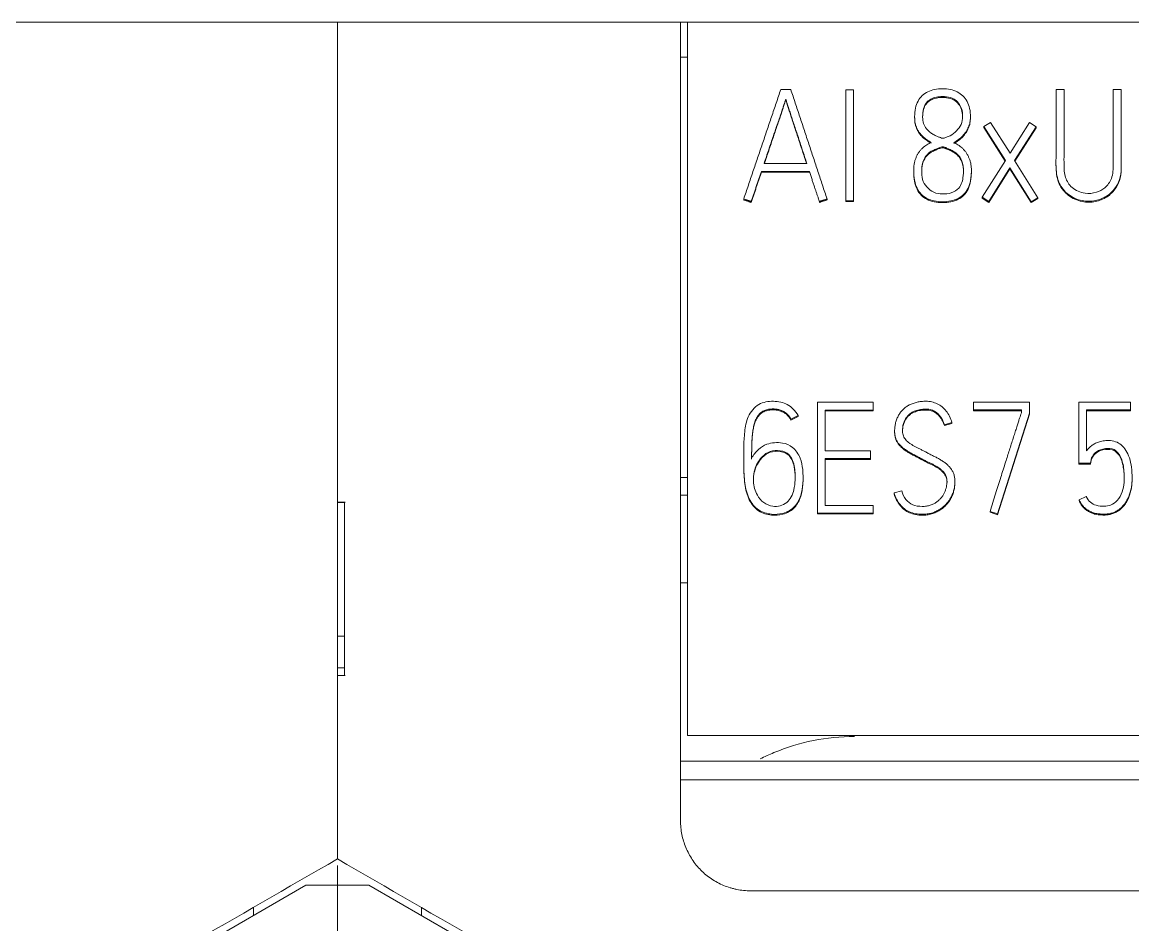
# Model space of a CAD drawing. Header units: millimetres. Extents: x 4137 to 6698, y 1400 to 3585.
# Drawn here: x 5420.15 to 5436.01, y 3074.9 to 3087.78 of the extents above; entities that cross this region are included whole.
import ezdxf

# ---------------------------------------------------------------- set-up
doc = ezdxf.new("R2010")
doc.units = ezdxf.units.MM
doc.layers.add('000-PI-Oprema', color=30, linetype='Continuous', lineweight=5)

msp = doc.modelspace()

# ---------------------------------------------------------------- linework, layer by layer
at = {"layer": '000-PI-Oprema', "color": 0, "linetype": 'ByBlock', "lineweight": 0}
for p, q in [((5424.648, 3087.785), (5419.748, 3087.785)), ((5429.548, 3087.785), (5424.648, 3087.785)), ((5429.648, 3087.785), (5429.548, 3087.785)), ((5454.448, 3087.785), (5429.648, 3087.785)), ((5429.648, 3077.602), (5429.648, 3087.785)), ((5429.648, 3087.285), (5429.548, 3087.285)), ((5435.727, 3086.826), (5435.727, 3086.814)), ((5431.051, 3086.685), (5431.051, 3086.673)), ((5435.727, 3086.592), (5435.727, 3086.571)), ((5432.891, 3086.44), (5432.891, 3086.427)), ((5433.688, 3086.427), (5433.688, 3086.44)), ((5433.976, 3086.355), (5433.881, 3086.296)), ((5434.254, 3085.913), (5433.976, 3086.355)), ((5434.533, 3086.351), (5434.254, 3085.913)), ((5434.626, 3086.291), (5434.533, 3086.351)), ((5435.727, 3086.387), (5435.727, 3086.4)), ((5433.881, 3086.296), (5433.881, 3086.283)), ((5433.881, 3086.296), (5434.187, 3085.809)), ((5433.881, 3086.283), (5434.183, 3085.803)), ((5434.318, 3085.809), (5434.626, 3086.291)), ((5434.322, 3085.803), (5434.626, 3086.279)), ((5434.626, 3086.291), (5434.626, 3086.279)), ((5434.91, 3086.202), (5434.91, 3086.189)), ((5435.727, 3086.141), (5435.727, 3086.128)), ((5434.187, 3085.809), (5433.854, 3085.285)), ((5433.95, 3085.226), (5434.251, 3085.704)), ((5433.95, 3085.213), (5434.251, 3085.691)), ((5434.251, 3085.704), (5434.553, 3085.222)), ((5434.251, 3085.704), (5434.251, 3085.691)), ((5434.251, 3085.691), (5434.553, 3085.209)), ((5434.649, 3085.279), (5434.318, 3085.809)), ((5434.909, 3085.782), (5434.909, 3085.769)), ((5430.703, 3085.655), (5430.703, 3085.643)), ((5431.389, 3085.655), (5431.389, 3085.643)), ((5432.878, 3085.665), (5432.878, 3085.653)), ((5433.701, 3085.65), (5433.701, 3085.663)), ((5430.45, 3085.261), (5430.45, 3085.248)), ((5430.557, 3085.226), (5430.557, 3085.213)), ((5431.531, 3085.213), (5431.529, 3085.219)), ((5431.531, 3085.226), (5431.531, 3085.213)), ((5431.64, 3085.261), (5431.64, 3085.248)), ((5431.906, 3085.237), (5431.906, 3085.224)), ((5432.017, 3085.237), (5432.017, 3085.224)), ((5433.854, 3085.285), (5433.854, 3085.273)), ((5433.854, 3085.285), (5433.95, 3085.226)), ((5433.854, 3085.273), (5433.95, 3085.213)), ((5433.95, 3085.226), (5433.95, 3085.213)), ((5434.553, 3085.222), (5434.649, 3085.279)), ((5434.553, 3085.209), (5434.649, 3085.266)), ((5434.553, 3085.222), (5434.553, 3085.209)), ((5434.649, 3085.279), (5434.649, 3085.266)), ((5431.504, 3082.36), (5431.504, 3080.778)), ((5432.301, 3082.36), (5431.504, 3082.36)), ((5432.301, 3082.248), (5432.301, 3082.36)), ((5433.73, 3082.363), (5433.73, 3082.25)), ((5434.529, 3082.363), (5433.73, 3082.363)), ((5434.529, 3082.202), (5434.529, 3082.363)), ((5435.235, 3082.36), (5435.973, 3082.36)), ((5435.235, 3081.489), (5435.235, 3082.36)), ((5435.973, 3082.36), (5435.973, 3082.25)), ((5431.615, 3081.667), (5431.615, 3082.248)), ((5431.615, 3082.248), (5432.301, 3082.248)), ((5431.615, 3082.236), (5432.301, 3082.236)), ((5432.301, 3082.248), (5432.301, 3082.236)), ((5433.73, 3082.25), (5433.73, 3082.238)), ((5433.73, 3082.25), (5434.418, 3082.25)), ((5433.73, 3082.238), (5434.418, 3082.238)), ((5434.074, 3080.767), (5434.529, 3082.202)), ((5434.074, 3080.754), (5434.529, 3082.189)), ((5434.418, 3082.25), (5434.418, 3082.22)), ((5434.529, 3082.202), (5434.529, 3082.189)), ((5435.345, 3082.25), (5435.345, 3081.665)), ((5435.973, 3082.25), (5435.345, 3082.25)), ((5435.973, 3082.238), (5435.345, 3082.238)), ((5435.973, 3082.25), (5435.973, 3082.238)), ((5431.227, 3082.171), (5431.125, 3082.118)), ((5431.227, 3082.158), (5431.125, 3082.106)), ((5431.125, 3082.118), (5431.125, 3082.106)), ((5431.227, 3082.171), (5431.227, 3082.158)), ((5433.424, 3082.07), (5433.315, 3082.039)), ((5433.424, 3082.057), (5433.315, 3082.026)), ((5433.315, 3082.039), (5433.315, 3082.026)), ((5433.424, 3082.07), (5433.424, 3082.057)), ((5432.605, 3081.95), (5432.605, 3081.937)), ((5430.45, 3081.576), (5430.45, 3081.563)), ((5432.259, 3081.667), (5431.615, 3081.667)), ((5431.615, 3080.888), (5431.615, 3081.557)), ((5431.615, 3081.557), (5432.259, 3081.557)), ((5432.259, 3081.557), (5432.259, 3081.667)), ((5432.259, 3081.557), (5432.259, 3081.544)), ((5431.615, 3081.544), (5432.259, 3081.544)), ((5435.235, 3081.489), (5435.235, 3081.476)), ((5435.403, 3081.489), (5435.235, 3081.489)), ((5435.403, 3081.476), (5435.235, 3081.476)), ((5435.403, 3081.489), (5435.403, 3081.476)), ((5429.548, 3081.285), (5429.648, 3081.285)), ((5431.298, 3081.273), (5431.298, 3081.286)), ((5435.996, 3081.27), (5435.996, 3081.283)), ((5432.598, 3081.066), (5432.707, 3081.097)), ((5433.466, 3081.212), (5433.466, 3081.225)), ((5424.76, 3080.935), (5424.648, 3080.935)), ((5424.76, 3080.929), (5424.648, 3080.929)), ((5429.648, 3081.035), (5429.548, 3081.035)), ((5432.598, 3081.066), (5432.598, 3081.053)), ((5435.239, 3080.967), (5435.341, 3081.013)), ((5435.239, 3080.967), (5435.239, 3080.954)), ((5431.504, 3080.778), (5431.504, 3080.765)), ((5431.504, 3080.778), (5432.301, 3080.778)), ((5431.504, 3080.765), (5432.301, 3080.765)), ((5432.301, 3080.888), (5431.615, 3080.888)), ((5432.301, 3080.778), (5432.301, 3080.888)), ((5432.301, 3080.778), (5432.301, 3080.765)), ((5433.967, 3080.802), (5433.967, 3080.789)), ((5433.967, 3080.802), (5434.074, 3080.767)), ((5433.967, 3080.789), (5434.074, 3080.754)), ((5434.074, 3080.767), (5434.074, 3080.754)), ((5429.648, 3079.78), (5429.548, 3079.78)), ((5424.748, 3079.019), (5424.648, 3079.019)), ((5424.748, 3079.019), (5424.748, 3078.569)), ((5424.748, 3078.569), (5424.648, 3078.569)), ((5424.648, 3078.459), (5424.76, 3078.459)), ((5424.648, 3078.457), (5424.76, 3078.457)), ((5454.448, 3077.602), (5429.648, 3077.602)), ((5454.548, 3077.234), (5429.548, 3077.234)), ((5429.548, 3076.97), (5429.548, 3076.385)), ((5454.548, 3076.97), (5429.548, 3076.97)), ((5424.648, 3075.746), (5424.648, 3075.465)), ((5424.648, 3075.746), (5424.648, 3075.465)), ((5420.248, 3073.185), (5424.198, 3075.465)), ((5424.648, 3075.465), (5424.198, 3075.465)), ((5424.648, 3075.465), (5424.648, 2962.047)), ((5424.648, 3075.465), (5424.648, 2962.047)), ((5425.098, 3075.465), (5424.648, 3075.465)), ((5425.098, 3075.465), (5429.048, 3073.185)), ((5430.548, 3075.385), (5453.548, 3075.385)), ((5423.448, 3075.032), (5423.448, 3075.149)), ((5425.848, 3075.032), (5425.848, 3075.149))]:
    msp.add_line(p, q, dxfattribs=at)
for points, knots in [([(5424.648, 3087.785), (5424.648, 3086.7), (5424.648, 3083.095), (5424.648, 3079.113), (5424.648, 3076.215), (5424.648, 3075.84)], [0, 0, 0, 0, 0.272684, 0.906013, 1, 1, 1, 1]), ([(5424.648, 3087.785), (5424.648, 3086.7), (5424.648, 3083.095), (5424.648, 3079.113), (5424.648, 3076.215), (5424.648, 3075.84)], [0, 0, 0, 0, 0.272684, 0.906013, 1, 1, 1, 1]), ([(5429.548, 3087.785), (5429.548, 3086.7), (5429.548, 3083.097), (5429.548, 3079.491), (5429.548, 3076.97)], [0, 0, 0, 0, 0.301146, 1, 1, 1, 1]), ([(5433.129, 3086.069), (5433.119, 3086.074), (5433.1, 3086.085), (5433.072, 3086.102), (5433.044, 3086.122), (5433.016, 3086.144), (5432.991, 3086.169), (5432.967, 3086.197), (5432.945, 3086.228), (5432.927, 3086.263), (5432.911, 3086.301), (5432.899, 3086.342), (5432.892, 3086.388), (5432.89, 3086.461), (5432.897, 3086.554), (5432.933, 3086.659), (5432.996, 3086.74), (5433.079, 3086.796), (5433.179, 3086.829), (5433.289, 3086.838), (5433.4, 3086.829), (5433.501, 3086.795), (5433.584, 3086.737), (5433.646, 3086.655), (5433.681, 3086.549), (5433.691, 3086.447), (5433.683, 3086.357), (5433.662, 3086.286), (5433.626, 3086.22), (5433.578, 3086.16), (5433.519, 3086.108), (5433.474, 3086.08), (5433.45, 3086.067)], [0, 0, 0, 0, 0.014556, 0.029567, 0.045073, 0.06094, 0.077119, 0.093748, 0.110887, 0.128668, 0.147296, 0.166948, 0.187898, 0.210413, 0.266348, 0.314631, 0.359149, 0.40325, 0.449199, 0.499993, 0.551851, 0.598383, 0.642757, 0.687636, 0.736493, 0.793087, 0.826472, 0.85944, 0.893283, 0.927929, 0.963171, 1, 1, 1, 1]), ([(5434.911, 3086.826), (5434.911, 3086.756), (5434.91, 3086.6), (5434.911, 3086.36), (5434.91, 3086.122), (5434.912, 3085.905), (5434.905, 3085.699), (5434.935, 3085.486), (5435.078, 3085.31), (5435.272, 3085.225), (5435.469, 3085.226), (5435.645, 3085.295), (5435.768, 3085.42), (5435.839, 3085.582), (5435.841, 3085.772), (5435.84, 3086.003), (5435.84, 3086.274), (5435.84, 3086.538), (5435.84, 3086.724), (5435.84, 3086.811), (5435.84, 3086.826)], [0, 0, 0, 0, 0.056588, 0.12618, 0.193845, 0.248988, 0.301001, 0.361119, 0.417663, 0.475034, 0.525525, 0.571601, 0.623134, 0.662261, 0.7114, 0.774249, 0.84962, 0.929927, 0.98784, 1, 1, 1, 1]), ([(5435.727, 3086.826), (5435.727, 3086.784), (5435.727, 3086.685), (5435.727, 3086.517), (5435.727, 3086.295), (5435.727, 3086.038), (5435.729, 3085.784), (5435.724, 3085.563), (5435.62, 3085.418), (5435.48, 3085.345), (5435.309, 3085.331), (5435.135, 3085.405), (5435.028, 3085.568), (5435.023, 3085.739), (5435.024, 3085.916), (5435.024, 3086.123), (5435.024, 3086.377), (5435.024, 3086.619), (5435.024, 3086.772), (5435.024, 3086.826)], [0, 0, 0, 0, 0.037912, 0.088194, 0.15005, 0.235584, 0.316728, 0.37904, 0.427403, 0.467304, 0.515197, 0.575318, 0.625401, 0.679015, 0.724908, 0.783705, 0.863784, 0.951314, 1, 1, 1, 1]), ([(5431.051, 3086.685), (5431.049, 3086.677), (5431.041, 3086.655), (5431.028, 3086.615), (5431.01, 3086.562), (5430.988, 3086.496), (5430.963, 3086.422), (5430.935, 3086.341), (5430.905, 3086.253), (5430.873, 3086.16), (5430.84, 3086.063), (5430.807, 3085.964), (5430.774, 3085.865), (5430.752, 3085.8), (5430.741, 3085.767)], [0, 0, 0, 0, 0.027278, 0.070772, 0.130481, 0.202611, 0.283368, 0.372754, 0.469089, 0.570695, 0.677572, 0.786406, 0.893882, 1, 1, 1, 1]), ([(5431.051, 3086.673), (5431.049, 3086.664), (5431.041, 3086.643), (5431.028, 3086.603), (5431.01, 3086.549), (5430.988, 3086.484), (5430.963, 3086.41), (5430.935, 3086.328), (5430.905, 3086.24), (5430.873, 3086.147), (5430.84, 3086.05), (5430.807, 3085.951), (5430.775, 3085.857), (5430.755, 3085.796), (5430.745, 3085.767)], [0, 0, 0, 0, 0.027661, 0.071766, 0.132313, 0.205456, 0.287346, 0.377986, 0.475674, 0.578706, 0.687084, 0.797446, 0.90643, 1, 1, 1, 1]), ([(5431.351, 3085.767), (5431.341, 3085.8), (5431.319, 3085.865), (5431.287, 3085.964), (5431.255, 3086.063), (5431.223, 3086.16), (5431.192, 3086.253), (5431.163, 3086.341), (5431.136, 3086.422), (5431.112, 3086.496), (5431.091, 3086.562), (5431.074, 3086.615), (5431.061, 3086.655), (5431.054, 3086.677), (5431.051, 3086.685)], [0, 0, 0, 0, 0.106064, 0.213567, 0.322511, 0.429491, 0.5311, 0.627338, 0.716604, 0.797292, 0.869405, 0.929132, 0.972664, 1, 1, 1, 1]), ([(5431.347, 3085.767), (5431.338, 3085.796), (5431.318, 3085.857), (5431.287, 3085.951), (5431.255, 3086.05), (5431.223, 3086.147), (5431.192, 3086.24), (5431.163, 3086.328), (5431.136, 3086.41), (5431.112, 3086.484), (5431.091, 3086.549), (5431.074, 3086.603), (5431.061, 3086.643), (5431.054, 3086.664), (5431.051, 3086.673)], [0, 0, 0, 0, 0.093515, 0.202527, 0.313001, 0.421482, 0.524517, 0.622107, 0.712625, 0.794447, 0.867572, 0.928138, 0.97228, 1, 1, 1, 1]), ([(5433.289, 3086.128), (5433.294, 3086.127), (5433.313, 3086.128), (5433.348, 3086.148), (5433.416, 3086.167), (5433.492, 3086.233), (5433.562, 3086.321), (5433.58, 3086.442), (5433.567, 3086.574), (5433.478, 3086.692), (5433.363, 3086.72), (5433.277, 3086.724), (5433.2, 3086.718), (5433.118, 3086.69), (5433.049, 3086.634), (5433.011, 3086.543), (5433.003, 3086.458), (5433.007, 3086.372), (5433.031, 3086.298), (5433.078, 3086.237), (5433.132, 3086.197), (5433.173, 3086.173), (5433.213, 3086.155), (5433.239, 3086.144), (5433.266, 3086.136), (5433.28, 3086.129), (5433.289, 3086.128)], [0, 0, 0, 0, 0.007812, 0.03125, 0.0625, 0.125, 0.1875, 0.25, 0.3125, 0.40625, 0.46875, 0.5, 0.546875, 0.59375, 0.640625, 0.6875, 0.75, 0.78125, 0.828125, 0.875, 0.90625, 0.9375, 0.953125, 0.976562, 0.984375, 1, 1, 1, 1]), ([(5433.575, 3086.439), (5433.575, 3086.474), (5433.564, 3086.564), (5433.478, 3086.679), (5433.363, 3086.707), (5433.277, 3086.712), (5433.2, 3086.705), (5433.118, 3086.677), (5433.049, 3086.621), (5433.011, 3086.532), (5433.005, 3086.466), (5433.005, 3086.429)], [0, 0, 0, 0, 0.114744, 0.30519, 0.432154, 0.495636, 0.590859, 0.686082, 0.781305, 0.876528, 1, 1, 1, 1]), ([(5433.129, 3086.056), (5433.119, 3086.061), (5433.1, 3086.072), (5433.072, 3086.09), (5433.044, 3086.109), (5433.016, 3086.131), (5432.991, 3086.156), (5432.967, 3086.184), (5432.945, 3086.215), (5432.927, 3086.25), (5432.911, 3086.288), (5432.899, 3086.33), (5432.892, 3086.376), (5432.891, 3086.409), (5432.891, 3086.427), (5432.891, 3086.429)], [0, 0, 0, 0, 0.068397, 0.138937, 0.211797, 0.286356, 0.362379, 0.440519, 0.521055, 0.604608, 0.692141, 0.784485, 0.882929, 0.988726, 1, 1, 1, 1]), ([(5433.688, 3086.429), (5433.688, 3086.425), (5433.688, 3086.397), (5433.683, 3086.344), (5433.662, 3086.273), (5433.626, 3086.208), (5433.578, 3086.148), (5433.519, 3086.095), (5433.474, 3086.067), (5433.45, 3086.054)], [0, 0, 0, 0, 0.025577, 0.182798, 0.338056, 0.497434, 0.660595, 0.826558, 1, 1, 1, 1]), ([(5434.909, 3085.769), (5434.909, 3085.745), (5434.911, 3085.645), (5434.935, 3085.473), (5435.078, 3085.298), (5435.272, 3085.212), (5435.469, 3085.213), (5435.645, 3085.282), (5435.768, 3085.407), (5435.839, 3085.569), (5435.841, 3085.759), (5435.84, 3085.99), (5435.84, 3086.198), (5435.84, 3086.329), (5435.84, 3086.365)], [0, 0, 0, 0, 0.033223, 0.13371, 0.228223, 0.324119, 0.408514, 0.48553, 0.571667, 0.637068, 0.719204, 0.824256, 0.950238, 1, 1, 1, 1]), ([(5433.45, 3086.067), (5433.46, 3086.062), (5433.48, 3086.051), (5433.51, 3086.033), (5433.54, 3086.013), (5433.569, 3085.99), (5433.596, 3085.963), (5433.621, 3085.933), (5433.644, 3085.898), (5433.663, 3085.86), (5433.68, 3085.819), (5433.692, 3085.773), (5433.7, 3085.722), (5433.703, 3085.639), (5433.695, 3085.534), (5433.661, 3085.416), (5433.599, 3085.325), (5433.512, 3085.263), (5433.406, 3085.228), (5433.289, 3085.218), (5433.172, 3085.228), (5433.066, 3085.264), (5432.98, 3085.325), (5432.918, 3085.416), (5432.884, 3085.535), (5432.876, 3085.641), (5432.879, 3085.724), (5432.886, 3085.774), (5432.898, 3085.82), (5432.914, 3085.861), (5432.932, 3085.898), (5432.954, 3085.933), (5432.978, 3085.963), (5433.005, 3085.991), (5433.034, 3086.014), (5433.065, 3086.035), (5433.096, 3086.053), (5433.118, 3086.064), (5433.129, 3086.069)], [0, 0, 0, 0, 0.013971, 0.028402, 0.043336, 0.058719, 0.0746, 0.091138, 0.108303, 0.126121, 0.144793, 0.164595, 0.185892, 0.208937, 0.268471, 0.31829, 0.36183, 0.40395, 0.448807, 0.499659, 0.550001, 0.594568, 0.636606, 0.68023, 0.730342, 0.790387, 0.813379, 0.834502, 0.85399, 0.872294, 0.889768, 0.906584, 0.922873, 0.938755, 0.95442, 0.969879, 0.985049, 1, 1, 1, 1]), ([(5433.297, 3086.006), (5433.294, 3086.007), (5433.289, 3086.007), (5433.274, 3086.001), (5433.245, 3085.997), (5433.202, 3085.974), (5433.139, 3085.953), (5433.06, 3085.895), (5432.999, 3085.793), (5432.99, 3085.669), (5432.994, 3085.537), (5433.06, 3085.429), (5433.16, 3085.345), (5433.29, 3085.329), (5433.416, 3085.341), (5433.523, 3085.401), (5433.57, 3085.498), (5433.584, 3085.58), (5433.589, 3085.653), (5433.587, 3085.721), (5433.575, 3085.783), (5433.55, 3085.84), (5433.516, 3085.888), (5433.476, 3085.922), (5433.441, 3085.945), (5433.414, 3085.96), (5433.388, 3085.973), (5433.363, 3085.983), (5433.344, 3085.99), (5433.327, 3085.997), (5433.311, 3086.001), (5433.302, 3086.005), (5433.297, 3086.006)], [0, 0, 0, 0, 0.003906, 0.007812, 0.023438, 0.046875, 0.078125, 0.125, 0.1875, 0.25, 0.3125, 0.375, 0.4375, 0.5, 0.5625, 0.625, 0.671875, 0.71875, 0.75, 0.78125, 0.820312, 0.84375, 0.875, 0.90625, 0.921875, 0.9375, 0.953125, 0.964844, 0.976562, 0.984375, 0.992188, 1, 1, 1, 1]), ([(5433.297, 3085.994), (5433.294, 3085.994), (5433.289, 3085.994), (5433.274, 3085.988), (5433.245, 3085.984), (5433.202, 3085.962), (5433.139, 3085.94), (5433.06, 3085.883), (5432.999, 3085.78), (5432.992, 3085.692), (5432.992, 3085.643), (5432.992, 3085.637)], [0, 0, 0, 0, 0.015104, 0.030208, 0.090623, 0.181247, 0.302078, 0.483325, 0.724988, 0.966651, 1, 1, 1, 1]), ([(5433.588, 3085.651), (5433.588, 3085.668), (5433.586, 3085.712), (5433.575, 3085.77), (5433.55, 3085.828), (5433.516, 3085.875), (5433.476, 3085.909), (5433.441, 3085.932), (5433.414, 3085.948), (5433.388, 3085.96), (5433.363, 3085.97), (5433.344, 3085.978), (5433.327, 3085.984), (5433.311, 3085.988), (5433.302, 3085.993), (5433.297, 3085.994)], [0, 0, 0, 0, 0.106174, 0.265786, 0.361553, 0.489242, 0.616932, 0.680776, 0.744621, 0.808466, 0.856349, 0.904233, 0.936155, 0.968078, 1, 1, 1, 1]), ([(5431.531, 3085.226), (5431.527, 3085.239), (5431.518, 3085.266), (5431.504, 3085.308), (5431.489, 3085.35), (5431.474, 3085.393), (5431.459, 3085.438), (5431.443, 3085.487), (5431.425, 3085.54), (5431.407, 3085.596), (5431.395, 3085.635), (5431.389, 3085.655)], [0, 0, 0, 0, 0.091427, 0.189007, 0.292759, 0.387174, 0.491688, 0.606301, 0.72982, 0.861052, 1, 1, 1, 1]), ([(5433.701, 3085.648), (5433.701, 3085.603), (5433.694, 3085.519), (5433.661, 3085.403), (5433.599, 3085.312), (5433.512, 3085.251), (5433.406, 3085.215), (5433.289, 3085.206), (5433.172, 3085.215), (5433.066, 3085.251), (5432.98, 3085.312), (5432.918, 3085.403), (5432.884, 3085.52), (5432.878, 3085.605), (5432.878, 3085.651)], [0, 0, 0, 0, 0.098032, 0.184613, 0.260281, 0.333482, 0.411438, 0.499815, 0.587305, 0.664757, 0.737815, 0.813629, 0.90072, 1, 1, 1, 1]), ([(5430.563, 3081.561), (5430.589, 3081.61), (5430.65, 3081.687), (5430.768, 3081.764), (5430.891, 3081.785), (5431.019, 3081.784), (5431.167, 3081.722), (5431.264, 3081.571), (5431.299, 3081.39), (5431.3, 3081.209), (5431.274, 3081.025), (5431.188, 3080.855), (5431.021, 3080.763), (5430.835, 3080.753), (5430.647, 3080.806), (5430.51, 3080.983), (5430.459, 3081.213), (5430.449, 3081.46), (5430.45, 3081.704), (5430.459, 3081.936), (5430.498, 3082.161), (5430.648, 3082.349), (5430.872, 3082.387), (5431.089, 3082.341), (5431.186, 3082.241), (5431.227, 3082.171)], [0, 0, 0, 0, 0.03564, 0.067865, 0.092923, 0.119268, 0.154068, 0.197126, 0.234707, 0.279879, 0.320329, 0.360962, 0.405677, 0.442102, 0.485709, 0.532505, 0.586175, 0.644312, 0.701767, 0.753421, 0.803151, 0.856352, 0.904259, 0.950465, 1, 1, 1, 1]), ([(5432.707, 3081.097), (5432.716, 3081.052), (5432.756, 3080.97), (5432.863, 3080.885), (5432.973, 3080.87), (5433.058, 3080.875), (5433.114, 3080.887), (5433.163, 3080.907), (5433.205, 3080.934), (5433.242, 3080.963), (5433.273, 3080.997), (5433.299, 3081.033), (5433.32, 3081.072), (5433.334, 3081.112), (5433.345, 3081.151), (5433.351, 3081.189), (5433.354, 3081.227), (5433.351, 3081.266), (5433.341, 3081.305), (5433.324, 3081.339), (5433.301, 3081.368), (5433.274, 3081.395), (5433.243, 3081.419), (5433.208, 3081.442), (5433.169, 3081.464), (5433.128, 3081.484), (5433.085, 3081.504), (5433.04, 3081.526), (5432.995, 3081.551), (5432.948, 3081.576), (5432.901, 3081.601), (5432.855, 3081.625), (5432.81, 3081.649), (5432.768, 3081.675), (5432.729, 3081.704), (5432.694, 3081.734), (5432.664, 3081.768), (5432.638, 3081.805), (5432.618, 3081.847), (5432.607, 3081.895), (5432.604, 3081.95), (5432.607, 3082.008), (5432.618, 3082.068), (5432.636, 3082.123), (5432.66, 3082.173), (5432.69, 3082.219), (5432.726, 3082.259), (5432.768, 3082.294), (5432.815, 3082.323), (5432.868, 3082.345), (5432.926, 3082.362), (5432.988, 3082.372), (5433.059, 3082.375), (5433.137, 3082.368), (5433.216, 3082.341), (5433.286, 3082.296), (5433.345, 3082.235), (5433.392, 3082.158), (5433.414, 3082.1), (5433.424, 3082.07)], [0, 0, 0, 0, 0.042395, 0.079774, 0.121236, 0.140075, 0.157254, 0.173247, 0.188397, 0.202796, 0.216711, 0.230265, 0.243508, 0.256652, 0.269293, 0.280934, 0.291684, 0.304893, 0.316879, 0.328106, 0.339273, 0.350814, 0.362909, 0.375637, 0.388999, 0.403044, 0.417696, 0.432849, 0.448511, 0.464937, 0.481153, 0.497163, 0.51278, 0.527863, 0.542482, 0.556645, 0.570443, 0.584077, 0.597961, 0.612786, 0.629037, 0.64828, 0.666584, 0.684253, 0.701354, 0.717933, 0.734308, 0.750738, 0.767515, 0.784992, 0.803232, 0.822275, 0.842375, 0.868294, 0.892965, 0.917787, 0.943448, 0.970498, 1, 1, 1, 1]), ([(5431.125, 3082.118), (5431.117, 3082.134), (5431.099, 3082.162), (5431.065, 3082.199), (5431.023, 3082.228), (5430.976, 3082.249), (5430.925, 3082.261), (5430.867, 3082.265), (5430.807, 3082.261), (5430.749, 3082.246), (5430.701, 3082.218), (5430.662, 3082.18), (5430.631, 3082.133), (5430.608, 3082.077), (5430.59, 3082.012), (5430.577, 3081.938), (5430.57, 3081.856), (5430.566, 3081.765), (5430.564, 3081.666), (5430.563, 3081.597), (5430.563, 3081.561)], [0, 0, 0, 0, 0.043481, 0.085549, 0.127923, 0.170971, 0.214845, 0.260884, 0.317917, 0.367656, 0.41257, 0.456833, 0.503792, 0.555243, 0.612421, 0.675966, 0.746378, 0.823872, 0.908402, 1, 1, 1, 1]), ([(5431.125, 3082.106), (5431.117, 3082.121), (5431.099, 3082.149), (5431.065, 3082.186), (5431.023, 3082.215), (5430.976, 3082.236), (5430.925, 3082.248), (5430.867, 3082.252), (5430.807, 3082.248), (5430.749, 3082.233), (5430.701, 3082.206), (5430.662, 3082.168), (5430.631, 3082.121), (5430.608, 3082.064), (5430.59, 3081.999), (5430.577, 3081.926), (5430.57, 3081.843), (5430.566, 3081.752), (5430.564, 3081.653), (5430.563, 3081.585), (5430.563, 3081.549)], [0, 0, 0, 0, 0.043481, 0.085549, 0.127923, 0.170971, 0.214845, 0.260884, 0.317917, 0.367656, 0.41257, 0.456833, 0.503792, 0.555243, 0.612421, 0.675966, 0.746378, 0.823872, 0.908402, 1, 1, 1, 1]), ([(5433.315, 3082.039), (5433.313, 3082.046), (5433.308, 3082.061), (5433.299, 3082.084), (5433.287, 3082.109), (5433.274, 3082.134), (5433.257, 3082.158), (5433.238, 3082.182), (5433.215, 3082.203), (5433.189, 3082.222), (5433.161, 3082.239), (5433.128, 3082.252), (5433.092, 3082.26), (5433.057, 3082.262), (5433.024, 3082.261), (5432.992, 3082.257), (5432.957, 3082.253), (5432.919, 3082.245), (5432.882, 3082.231), (5432.846, 3082.211), (5432.812, 3082.186), (5432.781, 3082.153), (5432.754, 3082.115), (5432.732, 3082.067), (5432.72, 3082.01), (5432.717, 3081.956), (5432.72, 3081.911), (5432.729, 3081.878), (5432.744, 3081.848), (5432.764, 3081.822), (5432.788, 3081.797), (5432.817, 3081.775), (5432.849, 3081.754), (5432.884, 3081.734), (5432.923, 3081.714), (5432.963, 3081.694), (5433.006, 3081.672), (5433.051, 3081.649), (5433.097, 3081.623), (5433.147, 3081.598), (5433.196, 3081.574), (5433.244, 3081.549), (5433.289, 3081.521), (5433.331, 3081.492), (5433.369, 3081.459), (5433.401, 3081.422), (5433.43, 3081.381), (5433.451, 3081.335), (5433.463, 3081.282), (5433.467, 3081.225), (5433.463, 3081.167), (5433.453, 3081.11), (5433.435, 3081.055), (5433.41, 3081.001), (5433.379, 3080.951), (5433.342, 3080.906), (5433.299, 3080.865), (5433.249, 3080.829), (5433.194, 3080.799), (5433.133, 3080.776), (5433.067, 3080.763), (5432.989, 3080.758), (5432.904, 3080.765), (5432.818, 3080.791), (5432.742, 3080.836), (5432.679, 3080.897), (5432.63, 3080.975), (5432.607, 3081.035), (5432.598, 3081.066)], [0, 0, 0, 0, 0.006902, 0.014527, 0.0229, 0.03171, 0.040697, 0.049939, 0.059406, 0.069126, 0.079243, 0.089792, 0.100957, 0.11302, 0.121351, 0.131067, 0.142193, 0.154038, 0.166072, 0.178522, 0.191399, 0.204849, 0.219214, 0.234859, 0.25249, 0.272668, 0.283841, 0.294211, 0.304173, 0.314215, 0.324636, 0.335605, 0.347264, 0.35967, 0.372854, 0.386723, 0.401163, 0.416176, 0.433071, 0.449927, 0.466747, 0.483271, 0.499286, 0.514866, 0.530063, 0.545048, 0.560066, 0.575472, 0.591898, 0.609868, 0.627376, 0.645005, 0.66302, 0.681094, 0.698922, 0.71679, 0.734853, 0.753306, 0.772468, 0.792214, 0.812556, 0.833938, 0.86301, 0.889874, 0.915888, 0.942166, 0.969784, 1, 1, 1, 1]), ([(5433.315, 3082.026), (5433.313, 3082.034), (5433.308, 3082.049), (5433.299, 3082.072), (5433.287, 3082.096), (5433.274, 3082.121), (5433.257, 3082.146), (5433.238, 3082.169), (5433.215, 3082.191), (5433.189, 3082.21), (5433.161, 3082.227), (5433.128, 3082.24), (5433.092, 3082.247), (5433.057, 3082.249), (5433.024, 3082.248), (5432.992, 3082.245), (5432.957, 3082.24), (5432.919, 3082.232), (5432.882, 3082.218), (5432.846, 3082.199), (5432.812, 3082.173), (5432.781, 3082.141), (5432.754, 3082.102), (5432.732, 3082.054), (5432.721, 3082), (5432.718, 3081.961), (5432.718, 3081.942)], [0, 0, 0, 0, 0.025535, 0.053746, 0.084726, 0.117324, 0.150572, 0.184768, 0.219795, 0.255756, 0.293187, 0.332218, 0.373527, 0.418158, 0.448979, 0.484928, 0.526094, 0.569916, 0.614442, 0.660505, 0.708148, 0.757909, 0.811058, 0.868941, 0.934177, 1, 1, 1, 1]), ([(5434.418, 3082.22), (5434.417, 3082.217), (5434.413, 3082.206), (5434.406, 3082.184), (5434.394, 3082.15), (5434.38, 3082.105), (5434.363, 3082.051), (5434.343, 3081.988), (5434.321, 3081.918), (5434.297, 3081.843), (5434.271, 3081.762), (5434.244, 3081.677), (5434.217, 3081.591), (5434.176, 3081.461), (5434.119, 3081.282), (5434.045, 3081.048), (5433.994, 3080.886), (5433.967, 3080.802)], [0, 0, 0, 0, 0.006664, 0.022274, 0.046836, 0.07897, 0.117297, 0.161819, 0.211415, 0.264968, 0.322476, 0.382404, 0.443215, 0.50491, 0.65714, 0.82217, 1, 1, 1, 1]), ([(5433.353, 3081.214), (5433.353, 3081.227), (5433.351, 3081.254), (5433.341, 3081.292), (5433.324, 3081.326), (5433.301, 3081.355), (5433.274, 3081.382), (5433.243, 3081.407), (5433.208, 3081.429), (5433.169, 3081.451), (5433.128, 3081.471), (5433.085, 3081.491), (5433.04, 3081.514), (5432.995, 3081.538), (5432.948, 3081.564), (5432.901, 3081.589), (5432.855, 3081.612), (5432.81, 3081.636), (5432.768, 3081.663), (5432.729, 3081.691), (5432.694, 3081.722), (5432.664, 3081.756), (5432.638, 3081.793), (5432.618, 3081.835), (5432.607, 3081.882), (5432.605, 3081.919), (5432.605, 3081.94), (5432.605, 3081.943)], [0, 0, 0, 0, 0.037363, 0.072654, 0.105707, 0.138586, 0.172568, 0.20818, 0.245654, 0.284995, 0.326348, 0.369486, 0.414101, 0.460216, 0.508578, 0.556324, 0.603462, 0.649443, 0.693851, 0.736893, 0.778592, 0.819218, 0.85936, 0.900239, 0.943889, 0.991738, 1, 1, 1, 1]), ([(5435.345, 3081.665), (5435.35, 3081.671), (5435.36, 3081.684), (5435.376, 3081.703), (5435.394, 3081.72), (5435.414, 3081.737), (5435.437, 3081.753), (5435.461, 3081.768), (5435.488, 3081.781), (5435.517, 3081.792), (5435.549, 3081.801), (5435.584, 3081.808), (5435.621, 3081.812), (5435.68, 3081.814), (5435.76, 3081.803), (5435.848, 3081.753), (5435.915, 3081.671), (5435.963, 3081.562), (5435.991, 3081.427), (5435.997, 3081.303), (5435.994, 3081.2), (5435.984, 3081.129), (5435.967, 3081.063), (5435.945, 3081.002), (5435.917, 3080.948), (5435.885, 3080.9), (5435.848, 3080.858), (5435.806, 3080.824), (5435.759, 3080.796), (5435.708, 3080.777), (5435.654, 3080.765), (5435.611, 3080.762), (5435.577, 3080.763), (5435.553, 3080.764), (5435.524, 3080.765), (5435.493, 3080.769), (5435.46, 3080.777), (5435.426, 3080.787), (5435.391, 3080.802), (5435.357, 3080.823), (5435.323, 3080.848), (5435.291, 3080.88), (5435.262, 3080.92), (5435.247, 3080.951), (5435.239, 3080.967)], [0, 0, 0, 0, 0.010575, 0.021534, 0.032937, 0.044729, 0.056875, 0.069452, 0.0826, 0.096505, 0.111279, 0.126985, 0.143702, 0.161538, 0.205913, 0.248141, 0.293825, 0.346182, 0.40699, 0.478261, 0.512629, 0.544859, 0.575282, 0.604004, 0.631084, 0.6569, 0.681684, 0.705765, 0.729734, 0.753772, 0.778045, 0.803118, 0.812005, 0.822876, 0.835737, 0.849942, 0.864952, 0.880894, 0.897668, 0.915306, 0.934053, 0.954105, 0.975931, 1, 1, 1, 1]), ([(5431.298, 3081.275), (5431.298, 3081.246), (5431.295, 3081.159), (5431.274, 3081.013), (5431.188, 3080.842), (5431.021, 3080.75), (5430.835, 3080.74), (5430.647, 3080.794), (5430.51, 3080.971), (5430.459, 3081.2), (5430.451, 3081.401), (5430.45, 3081.525), (5430.45, 3081.563)], [0, 0, 0, 0, 0.047379, 0.146039, 0.245143, 0.354204, 0.443047, 0.549405, 0.663541, 0.794443, 0.936242, 1, 1, 1, 1]), ([(5430.934, 3081.672), (5430.885, 3081.673), (5430.793, 3081.656), (5430.666, 3081.544), (5430.596, 3081.393), (5430.581, 3081.208), (5430.622, 3081.047), (5430.729, 3080.918), (5430.885, 3080.853), (5431.086, 3080.904), (5431.17, 3081.088), (5431.188, 3081.27), (5431.182, 3081.453), (5431.112, 3081.638), (5430.983, 3081.67), (5430.934, 3081.672)], [0, 0, 0, 0, 0.0625, 0.125, 0.21875, 0.28125, 0.375, 0.4375, 0.5, 0.59375, 0.6875, 0.75, 0.84375, 0.9375, 1, 1, 1, 1]), ([(5430.934, 3081.659), (5430.885, 3081.661), (5430.793, 3081.643), (5430.666, 3081.531), (5430.601, 3081.39), (5430.589, 3081.284), (5430.589, 3081.247)], [0, 0, 0, 0, 0.232842, 0.465685, 0.814948, 1, 1, 1, 1]), ([(5431.185, 3081.286), (5431.185, 3081.337), (5431.176, 3081.457), (5431.112, 3081.626), (5430.983, 3081.657), (5430.934, 3081.659)], [0, 0, 0, 0, 0.310868, 0.724347, 1, 1, 1, 1]), ([(5435.341, 3081.013), (5435.357, 3080.98), (5435.395, 3080.929), (5435.488, 3080.879), (5435.589, 3080.871), (5435.699, 3080.885), (5435.796, 3080.959), (5435.858, 3081.077), (5435.889, 3081.222), (5435.883, 3081.386), (5435.855, 3081.552), (5435.76, 3081.699), (5435.608, 3081.705), (5435.495, 3081.669), (5435.419, 3081.585), (5435.404, 3081.526), (5435.403, 3081.489)], [0, 0, 0, 0, 0.059022, 0.110017, 0.175174, 0.228533, 0.294979, 0.374406, 0.452147, 0.547151, 0.653629, 0.744768, 0.81483, 0.893356, 0.941956, 1, 1, 1, 1]), ([(5435.885, 3081.267), (5435.885, 3081.3), (5435.879, 3081.395), (5435.855, 3081.539), (5435.76, 3081.686), (5435.608, 3081.692), (5435.495, 3081.656), (5435.419, 3081.572), (5435.404, 3081.513), (5435.403, 3081.476)], [0, 0, 0, 0, 0.110862, 0.319923, 0.498869, 0.636431, 0.790612, 0.886035, 1, 1, 1, 1]), ([(5435.996, 3081.27), (5435.996, 3081.268), (5435.996, 3081.24), (5435.994, 3081.188), (5435.984, 3081.116), (5435.967, 3081.05), (5435.945, 3080.99), (5435.917, 3080.935), (5435.885, 3080.887), (5435.848, 3080.845), (5435.806, 3080.811), (5435.759, 3080.784), (5435.708, 3080.764), (5435.654, 3080.752), (5435.611, 3080.749), (5435.577, 3080.75), (5435.553, 3080.751), (5435.524, 3080.753), (5435.493, 3080.756), (5435.46, 3080.764), (5435.426, 3080.775), (5435.391, 3080.79), (5435.357, 3080.81), (5435.323, 3080.835), (5435.291, 3080.868), (5435.262, 3080.908), (5435.247, 3080.938), (5435.239, 3080.954)], [0, 0, 0, 0, 0.006507, 0.07195, 0.133322, 0.191255, 0.245946, 0.297513, 0.346671, 0.393864, 0.439719, 0.485361, 0.531134, 0.577354, 0.625098, 0.642021, 0.662722, 0.687212, 0.714261, 0.742843, 0.773199, 0.80514, 0.838725, 0.874425, 0.912607, 0.954167, 1, 1, 1, 1]), ([(5433.466, 3081.214), (5433.466, 3081.213), (5433.466, 3081.193), (5433.463, 3081.155), (5433.453, 3081.098), (5433.435, 3081.042), (5433.41, 3080.988), (5433.379, 3080.939), (5433.342, 3080.893), (5433.299, 3080.852), (5433.249, 3080.817), (5433.194, 3080.787), (5433.133, 3080.764), (5433.067, 3080.75), (5432.989, 3080.746), (5432.904, 3080.753), (5432.818, 3080.779), (5432.742, 3080.823), (5432.679, 3080.885), (5432.63, 3080.963), (5432.607, 3081.022), (5432.598, 3081.053)], [0, 0, 0, 0, 0.001261, 0.046083, 0.091213, 0.137331, 0.183601, 0.229241, 0.274983, 0.321224, 0.368462, 0.417518, 0.468068, 0.520144, 0.574882, 0.649305, 0.718077, 0.784672, 0.851944, 0.922648, 1, 1, 1, 1]), ([(5424.748, 3080.935), (5424.748, 3080.935), (5424.748, 3080.922), (5424.748, 3080.873), (5424.748, 3080.78), (5424.748, 3080.638), (5424.748, 3080.429), (5424.748, 3080.201), (5424.748, 3079.976), (5424.748, 3079.781), (5424.748, 3079.649), (5424.748, 3079.556), (5424.748, 3079.466), (5424.748, 3079.38), (5424.748, 3079.295), (5424.748, 3079.215), (5424.748, 3079.117), (5424.748, 3079.027), (5424.748, 3078.966), (5424.748, 3078.932), (5424.748, 3078.911), (5424.748, 3078.9), (5424.748, 3078.895), (5424.748, 3078.906), (5424.748, 3078.947), (5424.748, 3078.991), (5424.748, 3079.016)], [0, 0, 0, 0, 0.054923, 0.109157, 0.158857, 0.213508, 0.264907, 0.320314, 0.369873, 0.418461, 0.471704, 0.5026, 0.551052, 0.617218, 0.660884, 0.691286, 0.712023, 0.730248, 0.751802, 0.781189, 0.80362, 0.828627, 0.856379, 0.904145, 0.9524, 1, 1, 1, 1]), ([(5424.748, 3078.569), (5424.748, 3078.545), (5424.748, 3078.504), (5424.748, 3078.466), (5424.748, 3078.457), (5424.748, 3078.457), (5424.748, 3078.457)], [0, 0, 0, 0, 0.351048, 0.67786, 0.983317, 1, 1, 1, 1]), ([(5432.03, 3077.589), (5431.637, 3077.589), (5431.174, 3077.494), (5430.75, 3077.301), (5430.686, 3077.269)], [0, 0, 0, 0, 0.846072, 1, 1, 1, 1]), ([(5429.548, 3076.385), (5429.548, 3076.319), (5429.554, 3076.254), (5429.574, 3076.159), (5429.582, 3076.127), (5429.601, 3076.065), (5429.612, 3076.034), (5429.649, 3075.943), (5429.68, 3075.886), (5429.733, 3075.804), (5429.753, 3075.778), (5429.794, 3075.727), (5429.816, 3075.702), (5429.885, 3075.633), (5429.935, 3075.592), (5430.017, 3075.537), (5430.046, 3075.52), (5430.104, 3075.489), (5430.163, 3075.461), (5430.224, 3075.439), (5430.271, 3075.424), (5430.287, 3075.42), (5430.319, 3075.412), (5430.335, 3075.408), (5430.416, 3075.392), (5430.481, 3075.385), (5430.548, 3075.385)], [0, 0, 0, 0, 0.125, 0.125, 0.1875, 0.1875, 0.25, 0.25, 0.375, 0.375, 0.4375, 0.4375, 0.5, 0.5, 0.625, 0.625, 0.6875, 0.6875, 0.75, 0.8125, 0.8125, 0.84375, 0.84375, 0.875, 0.875, 1, 1, 1, 1])]:
    msp.add_open_spline(points, degree=3, knots=knots, dxfattribs=at)
for points, degree in [([(5430.45, 3085.261), (5430.98, 3086.826)], 1), ([(5430.98, 3086.826), (5431.122, 3086.826)], 1), ([(5431.122, 3086.826), (5431.64, 3085.261)], 1), ([(5431.906, 3086.82), (5432.017, 3086.82)], 1), ([(5431.906, 3085.237), (5431.906, 3086.82)], 1), ([(5432.017, 3086.82), (5432.017, 3085.237)], 1), ([(5435.024, 3086.826), (5434.911, 3086.826)], 1), ([(5435.84, 3086.826), (5435.727, 3086.826)], 1), ([(5430.741, 3085.767), (5431.351, 3085.767)], 1), ([(5430.703, 3085.655), (5430.557, 3085.226)], 1), ([(5430.703, 3085.643), (5430.557, 3085.213)], 1), ([(5431.389, 3085.655), (5430.703, 3085.655)], 1), ([(5431.389, 3085.643), (5430.703, 3085.643)], 1), ([(5430.557, 3085.226), (5430.45, 3085.261)], 1), ([(5430.557, 3085.213), (5430.45, 3085.248)], 1), ([(5431.64, 3085.261), (5431.531, 3085.226)], 1), ([(5431.64, 3085.248), (5431.531, 3085.213)], 1), ([(5432.017, 3085.237), (5431.906, 3085.237)], 1), ([(5432.017, 3085.224), (5431.906, 3085.224)], 1), ([(5424.648, 3075.84), (5423.222, 3075.017), (5421.796, 3074.194), (5420.369, 3073.37)], 3), ([(5428.926, 3073.37), (5427.5, 3074.194), (5426.074, 3075.017), (5424.648, 3075.84)], 3)]:
    msp.add_open_spline(points, degree=degree, dxfattribs=at)

doc.saveas('drawing.dxf')
